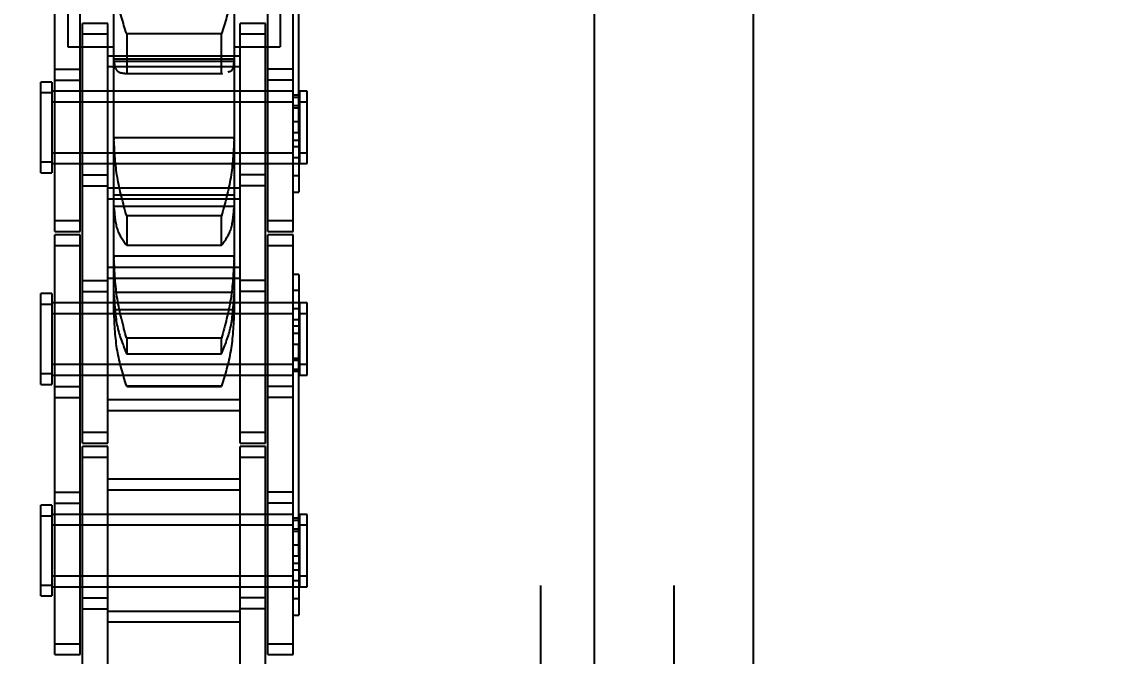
# Model space of a CAD drawing. Header units: metres. Extents: x 0 to 63075, y 0 to 44550.
# Drawn here: x 14014.6 to 14079.6, y 28706.2 to 28744.3 of the extents above; entities that cross this region are included whole.
import ezdxf

# ---------------------------------------------------------------- set-up
doc = ezdxf.new("R2010")
doc.units = ezdxf.units.M
doc.header["$LTSCALE"] = 75
doc.linetypes.add('HIDDEN2', pattern=[4.7625, 3.175, -1.5875])
for name, color, linetype in [('18_COTAS', 7, 'Continuous'), ('SDM', 7, 'Continuous'), ('SL4', 4, 'Continuous'), ('ST1', 7, 'HIDDEN2')]:
    doc.layers.add(name, color=color, linetype=linetype)
doc.styles.add('ROMANS', font='ROMANS.SHX')
doc.dimstyles.new('75___1-75', dxfattribs={"dimscale": 75, "dimtxt": 2.5, "dimasz": 2, "dimexe": 1.5, "dimexo": 1, "dimgap": 0.5, "dimtad": 1, "dimdec": 0, "dimzin": 12, "dimtxsty": 'ROMANS', "dimcen": 0, "dimclrd": 256, "dimclre": 256, "dimclrt": 3, "dimazin": 3, "dimtfac": 1, "dimtdec": 0, "dimtmove": 0, "dimatfit": 0, "dimfxl": 1, "dimlwd": -1, "dimlwe": -1, "dimarcsym": 0})

# ---------------------------------------------------------------- blocks, each defined once
blk = doc.blocks.new('*D27')
at = {"layer": '18_COTAS', "transparency": 16777216}
for p, q in [((12131.24, 27878.333), (12131.24, 30705.371)), ((13913.74, 30509.566), (13913.74, 30705.371)), ((11981.24, 30592.871), (11122.311, 30592.871)), ((13913.74, 30592.871), (12131.24, 30592.871)), ((14063.74, 30592.871), (14213.74, 30592.871))]:
    blk.add_line(p, q, dxfattribs=at)
for points in [[(11981.24, 30617.871), (11981.24, 30567.871), (12131.24, 30592.871)], [(14063.74, 30617.871), (14063.74, 30567.871), (13913.74, 30592.871)]]:
    blk.add_solid(points, dxfattribs=at)
at = {"layer": 'Defpoints', "color": 0, "transparency": 16777216}
for p in [(13913.74, 30592.871), (13913.74, 30434.566), (12131.24, 27803.333)]:
    blk.add_point(p, dxfattribs=at)
at = {"layer": '18_COTAS', "color": 3, "transparency": 16777216, "insert": (11476.776, 30724.121), "char_height": 187.5, "attachment_point": 5, "style": 'ROMANS'}
blk.add_mtext('1782', dxfattribs=at)
blk = doc.blocks.new('A$C429c7d53')
at = {"layer": 'SL4'}
for p, q in [((328.24, 1009.763), (328.24, 2334.738)), ((337.765, 2334.738), (337.765, 1009.763))]:
    blk.add_line(p, q, dxfattribs=at)
at = {"layer": 'ST1'}
for p, q in [((325.002, 2334.738), (325.002, 1009.763)), ((328.24, 1009.763), (328.24, 2334.738)), ((333.002, 2334.738), (333.002, 1009.763)), ((296.625, 1691.794), (296.625, 1652.706)), ((309.375, 1691.794), (309.375, 1652.706)), ((310.489, 1647.536), (310.489, 1660.236)), ((299.395, 1651.776), (299.395, 1657.258)), ((306.605, 1657.258), (306.605, 1651.776)), ((295.843, 1650.711), (295.843, 1657.061)), ((297.363, 1650.711), (297.363, 1657.061)), ((308.637, 1650.711), (308.637, 1657.061)), ((310.157, 1650.711), (310.157, 1657.061)), ((297.515, 1653.456), (297.515, 1654.111)), ((299.035, 1654.111), (297.515, 1654.111)), ((299.035, 1653.456), (299.035, 1654.111)), ((306.965, 1653.456), (306.965, 1654.111)), ((308.485, 1654.111), (306.965, 1654.111)), ((308.485, 1653.456), (308.485, 1654.111)), ((297.515, 1644.361), (297.515, 1653.456)), ((299.035, 1653.456), (297.515, 1653.456)), ((299.035, 1644.361), (299.035, 1653.456)), ((305.843, 1653.48), (300.157, 1653.48)), ((300.157, 1653.48), (300.157, 1651.104)), ((305.843, 1651.104), (305.843, 1653.48)), ((306.965, 1644.361), (306.965, 1653.456)), ((308.485, 1653.456), (306.965, 1653.456)), ((308.485, 1644.361), (308.485, 1653.456)), ((296.625, 1652.706), (299.395, 1652.706)), ((306.605, 1652.706), (309.375, 1652.706)), ((306.965, 1652.151), (299.035, 1652.151)), ((295.843, 1651.366), (297.363, 1651.366)), ((306.965, 1651.496), (299.035, 1651.496)), ((306.605, 1651.964), (299.395, 1651.964)), ((306.605, 1651.814), (299.395, 1651.814)), ((299.395, 1647.231), (299.395, 1651.776)), ((306.605, 1651.776), (306.605, 1647.231)), ((310.157, 1651.366), (308.637, 1651.366)), ((300.099, 1651.102), (305.901, 1651.102)), ((300.157, 1651.104), (305.843, 1651.104)), ((305.843, 1651.104), (305.901, 1651.119)), ((295, 1649.935), (295, 1650.59)), ((295.658, 1650.59), (295, 1650.59)), ((295.658, 1650.59), (295.658, 1649.935)), ((295.843, 1650.711), (297.363, 1650.711)), ((295.843, 1641.616), (295.843, 1650.711)), ((297.363, 1641.616), (297.363, 1650.711)), ((310.157, 1650.711), (308.637, 1650.711)), ((308.637, 1641.616), (308.637, 1650.711)), ((310.157, 1641.616), (310.157, 1650.711)), ((295, 1645.138), (295, 1649.935)), ((295.658, 1649.935), (295, 1649.935)), ((310.157, 1650.036), (295.658, 1650.036)), ((295.658, 1649.935), (295.658, 1645.138)), ((297.363, 1650.036), (295.843, 1650.036)), ((299.035, 1650.036), (297.515, 1650.036)), ((306.965, 1650.036), (299.035, 1650.036)), ((308.485, 1650.036), (306.965, 1650.036)), ((310.157, 1650.036), (308.637, 1650.036)), ((310.489, 1649.81), (310.157, 1649.81)), ((310.526, 1649.667), (310.157, 1649.667)), ((310.526, 1650.036), (310.526, 1649.381)), ((311, 1650.036), (310.526, 1650.036)), ((311, 1649.381), (311, 1650.036)), ((310.157, 1649.381), (295.658, 1649.381)), ((297.363, 1649.381), (295.843, 1649.381)), ((299.035, 1649.381), (297.515, 1649.381)), ((306.965, 1649.381), (299.035, 1649.381)), ((308.485, 1649.381), (306.965, 1649.381)), ((310.157, 1649.381), (308.637, 1649.381)), ((310.489, 1649.155), (310.157, 1649.155)), ((310.526, 1649.012), (310.157, 1649.012)), ((310.526, 1649.381), (310.526, 1645.691)), ((311, 1649.381), (310.526, 1649.381)), ((311, 1645.691), (311, 1649.381)), ((310.489, 1648.191), (310.157, 1648.191)), ((310.489, 1647.536), (310.157, 1647.536)), ((310.489, 1647.536), (310.489, 1643.984)), ((306.605, 1647.231), (299.395, 1647.231)), ((299.395, 1647.115), (299.395, 1647.231)), ((299.395, 1647.231), (299.395, 1647.115)), ((299.395, 1643.047), (299.395, 1647.115)), ((306.605, 1647.231), (306.605, 1647.115)), ((306.605, 1647.115), (306.605, 1647.231)), ((306.605, 1647.115), (306.605, 1643.047)), ((310.489, 1647.084), (310.157, 1647.084)), ((295.658, 1646.346), (310.157, 1646.346)), ((295.843, 1646.346), (297.363, 1646.346)), ((297.515, 1646.346), (299.035, 1646.346)), ((299.035, 1646.346), (306.965, 1646.346)), ((306.965, 1646.346), (308.485, 1646.346)), ((308.637, 1646.346), (310.157, 1646.346)), ((310.157, 1646.715), (310.526, 1646.715)), ((310.526, 1646.346), (311, 1646.346)), ((295, 1645.793), (295.658, 1645.793)), ((295.658, 1645.691), (310.157, 1645.691)), ((295.843, 1645.691), (297.363, 1645.691)), ((297.515, 1645.691), (299.035, 1645.691)), ((299.035, 1645.691), (306.965, 1645.691)), ((306.965, 1645.691), (308.485, 1645.691)), ((308.637, 1645.691), (310.489, 1645.691)), ((310.157, 1646.06), (310.526, 1646.06)), ((310.526, 1645.691), (311, 1645.691)), ((295, 1645.138), (295.658, 1645.138)), ((297.515, 1645.016), (299.035, 1645.016)), ((308.485, 1645.016), (306.965, 1645.016)), ((310.489, 1644.96), (310.157, 1644.96)), ((297.515, 1644.361), (299.035, 1644.361)), ((297.515, 1638.011), (297.515, 1644.361)), ((299.035, 1638.011), (299.035, 1644.361)), ((299.035, 1644.231), (306.965, 1644.231)), ((308.485, 1644.361), (306.965, 1644.361)), ((306.965, 1638.011), (306.965, 1644.361)), ((308.485, 1638.011), (308.485, 1644.361)), ((299.035, 1643.576), (306.965, 1643.576)), ((306.605, 1643.794), (299.395, 1643.794)), ((310.157, 1643.984), (310.489, 1643.984)), ((306.605, 1643.125), (299.395, 1643.125)), ((299.395, 1640.133), (299.395, 1643.047)), ((306.605, 1643.047), (306.605, 1640.133)), ((295.843, 1642.271), (297.363, 1642.271)), ((300.157, 1642.554), (300.157, 1640.791)), ((305.843, 1642.554), (300.157, 1642.554)), ((305.843, 1640.791), (305.843, 1642.554)), ((308.637, 1642.271), (310.157, 1642.271)), ((295.843, 1641.616), (297.363, 1641.616)), ((308.637, 1641.616), (310.157, 1641.616)), ((295.843, 1640.756), (295.843, 1641.411)), ((297.363, 1641.411), (295.843, 1641.411)), ((297.363, 1640.756), (297.363, 1641.411)), ((308.637, 1640.756), (308.637, 1641.411)), ((310.157, 1641.411), (308.637, 1641.411)), ((310.157, 1640.756), (310.157, 1641.411)), ((295.843, 1631.661), (295.843, 1640.756)), ((297.363, 1640.756), (295.843, 1640.756)), ((297.363, 1631.661), (297.363, 1640.756)), ((300.157, 1640.791), (305.843, 1640.791)), ((308.637, 1631.661), (308.637, 1640.756)), ((310.157, 1640.756), (308.637, 1640.756)), ((310.157, 1631.661), (310.157, 1640.756)), ((306.605, 1640.133), (299.395, 1640.133)), ((299.395, 1640.005), (299.395, 1640.133)), ((299.395, 1640.133), (299.395, 1640.005)), ((299.395, 1637.84), (299.395, 1640.005)), ((306.605, 1640.133), (306.605, 1640.005)), ((306.605, 1640.005), (306.605, 1640.133)), ((306.605, 1640.005), (306.605, 1637.84)), ((306.965, 1639.451), (299.035, 1639.451)), ((306.605, 1639.447), (299.395, 1639.447)), ((310.489, 1639.043), (310.157, 1639.043)), ((310.489, 1639.043), (310.489, 1638.067)), ((297.515, 1638.666), (299.035, 1638.666)), ((306.965, 1638.796), (299.035, 1638.796)), ((308.485, 1638.666), (306.965, 1638.666)), ((295, 1637.235), (295, 1637.89)), ((295.658, 1637.89), (295, 1637.89)), ((295.658, 1637.89), (295.658, 1637.235)), ((297.515, 1638.011), (299.035, 1638.011)), ((297.515, 1628.916), (297.515, 1638.011)), ((299.035, 1628.916), (299.035, 1638.011)), ((306.605, 1637.949), (299.395, 1637.949)), ((299.395, 1636.91), (299.395, 1637.84)), ((306.605, 1637.84), (306.605, 1636.91)), ((308.485, 1638.011), (306.965, 1638.011)), ((306.965, 1628.916), (306.965, 1638.011)), ((308.485, 1628.916), (308.485, 1638.011)), ((310.489, 1638.067), (310.157, 1638.067)), ((310.489, 1638.067), (310.489, 1634.836)), ((295, 1632.438), (295, 1637.235)), ((295.658, 1637.235), (295, 1637.235)), ((310.157, 1637.336), (295.658, 1637.336)), ((295.658, 1637.235), (295.658, 1632.438)), ((297.363, 1637.336), (295.843, 1637.336)), ((299.035, 1637.336), (297.515, 1637.336)), ((306.965, 1637.336), (299.035, 1637.336)), ((308.485, 1637.336), (306.965, 1637.336)), ((310.489, 1637.336), (308.637, 1637.336)), ((310.526, 1637.336), (310.526, 1636.681)), ((311, 1637.336), (310.526, 1637.336)), ((311, 1636.681), (311, 1637.336)), ((310.157, 1636.681), (295.658, 1636.681)), ((297.363, 1636.681), (295.843, 1636.681)), ((299.035, 1636.681), (297.515, 1636.681)), ((306.965, 1636.681), (299.035, 1636.681)), ((306.605, 1636.91), (299.395, 1636.91)), ((299.395, 1636.783), (299.395, 1636.91)), ((299.395, 1636.91), (299.395, 1636.783)), ((299.395, 1636.643), (299.395, 1636.783)), ((306.595, 1636.146), (306.605, 1636.643)), ((306.605, 1636.91), (306.605, 1636.783)), ((306.605, 1636.783), (306.605, 1636.91)), ((306.605, 1636.783), (306.605, 1636.643)), ((308.485, 1636.681), (306.965, 1636.681)), ((310.157, 1636.681), (308.637, 1636.681)), ((310.526, 1636.967), (310.157, 1636.967)), ((310.526, 1636.681), (310.526, 1632.991)), ((311, 1636.681), (310.526, 1636.681)), ((311, 1632.991), (311, 1636.681)), ((310.526, 1636.312), (310.157, 1636.312)), ((310.489, 1635.943), (310.157, 1635.943)), ((300.157, 1635.21), (300.157, 1634.272)), ((305.843, 1635.21), (300.157, 1635.21)), ((305.843, 1634.272), (305.843, 1635.21)), ((310.489, 1635.491), (310.157, 1635.491)), ((310.489, 1634.836), (310.157, 1634.836)), ((310.489, 1622.136), (310.489, 1634.836)), ((300.157, 1634.272), (305.843, 1634.272)), ((310.157, 1634.015), (310.526, 1634.015)), ((310.489, 1633.872), (310.157, 1633.872)), ((295.658, 1633.646), (310.157, 1633.646)), ((295.843, 1633.646), (297.363, 1633.646)), ((297.515, 1633.646), (299.035, 1633.646)), ((299.035, 1633.646), (306.965, 1633.646)), ((306.965, 1633.646), (308.485, 1633.646)), ((308.637, 1633.646), (310.157, 1633.646)), ((310.157, 1633.36), (310.526, 1633.36)), ((310.489, 1633.217), (310.157, 1633.217)), ((310.526, 1633.646), (311, 1633.646)), ((295, 1633.093), (295.658, 1633.093)), ((295.658, 1632.991), (310.157, 1632.991)), ((295.843, 1632.991), (297.363, 1632.991)), ((297.515, 1632.991), (299.035, 1632.991)), ((299.035, 1632.991), (306.965, 1632.991)), ((306.965, 1632.991), (308.485, 1632.991)), ((308.637, 1632.991), (310.157, 1632.991)), ((310.526, 1632.991), (311, 1632.991)), ((295, 1632.438), (295.658, 1632.438)), ((295.843, 1632.316), (297.363, 1632.316)), ((305.843, 1632.334), (300.157, 1632.334)), ((300.157, 1632.334), (300.157, 1632.31)), ((300.157, 1632.31), (305.843, 1632.31)), ((305.843, 1632.31), (305.843, 1632.334)), ((310.157, 1632.316), (308.637, 1632.316)), ((295.843, 1631.661), (297.363, 1631.661)), ((295.843, 1625.311), (295.843, 1631.661)), ((297.363, 1625.311), (297.363, 1631.661)), ((299.035, 1631.531), (306.965, 1631.531)), ((310.157, 1631.661), (308.637, 1631.661)), ((308.637, 1625.311), (308.637, 1631.661)), ((310.157, 1625.311), (310.157, 1631.661)), ((299.035, 1630.876), (306.965, 1630.876)), ((297.515, 1629.571), (299.035, 1629.571)), ((306.965, 1629.571), (308.485, 1629.571)), ((297.515, 1628.916), (299.035, 1628.916)), ((297.515, 1628.056), (297.515, 1628.711)), ((299.035, 1628.711), (297.515, 1628.711)), ((299.035, 1628.056), (299.035, 1628.711)), ((306.965, 1628.916), (308.485, 1628.916)), ((306.965, 1628.056), (306.965, 1628.711)), ((308.485, 1628.711), (306.965, 1628.711)), ((308.485, 1628.056), (308.485, 1628.711)), ((297.515, 1618.961), (297.515, 1628.056)), ((299.035, 1628.056), (297.515, 1628.056)), ((299.035, 1618.961), (299.035, 1628.056)), ((306.965, 1618.961), (306.965, 1628.056)), ((308.485, 1628.056), (306.965, 1628.056)), ((308.485, 1618.961), (308.485, 1628.056)), ((306.965, 1626.751), (299.035, 1626.751)), ((306.965, 1626.096), (299.035, 1626.096)), ((295.843, 1625.966), (297.363, 1625.966)), ((310.157, 1625.966), (308.637, 1625.966)), ((295, 1624.535), (295, 1625.19)), ((295.658, 1625.19), (295, 1625.19)), ((295.658, 1625.19), (295.658, 1624.535)), ((295.843, 1625.311), (297.363, 1625.311)), ((295.843, 1616.216), (295.843, 1625.311)), ((297.363, 1616.216), (297.363, 1625.311)), ((310.157, 1625.311), (308.637, 1625.311)), ((308.637, 1616.216), (308.637, 1625.311)), ((310.157, 1616.216), (310.157, 1625.311)), ((295, 1619.738), (295, 1624.535)), ((295.658, 1624.535), (295, 1624.535)), ((310.157, 1624.636), (295.658, 1624.636)), ((295.658, 1624.535), (295.658, 1619.738)), ((297.363, 1624.636), (295.843, 1624.636)), ((299.035, 1624.636), (297.515, 1624.636)), ((306.965, 1624.636), (299.035, 1624.636)), ((308.485, 1624.636), (306.965, 1624.636)), ((310.157, 1624.636), (308.637, 1624.636)), ((310.489, 1624.41), (310.157, 1624.41)), ((310.526, 1624.267), (310.157, 1624.267)), ((310.526, 1624.636), (310.526, 1623.981)), ((311, 1624.636), (310.526, 1624.636)), ((311, 1623.981), (311, 1624.636)), ((310.157, 1623.981), (295.658, 1623.981)), ((297.363, 1623.981), (295.843, 1623.981)), ((299.035, 1623.981), (297.515, 1623.981)), ((306.965, 1623.981), (299.035, 1623.981)), ((308.485, 1623.981), (306.965, 1623.981)), ((310.157, 1623.981), (308.637, 1623.981)), ((310.489, 1623.755), (310.157, 1623.755)), ((310.526, 1623.612), (310.157, 1623.612)), ((310.526, 1623.981), (310.526, 1620.291)), ((311, 1623.981), (310.526, 1623.981)), ((311, 1620.291), (311, 1623.981)), ((310.489, 1622.791), (310.157, 1622.791)), ((310.489, 1622.136), (310.157, 1622.136)), ((310.489, 1622.136), (310.489, 1618.584)), ((310.489, 1621.684), (310.157, 1621.684)), ((295.658, 1620.946), (310.157, 1620.946)), ((295.843, 1620.946), (297.363, 1620.946)), ((297.515, 1620.946), (299.035, 1620.946)), ((299.035, 1620.946), (306.965, 1620.946)), ((306.965, 1620.946), (308.485, 1620.946)), ((308.637, 1620.946), (310.157, 1620.946)), ((310.157, 1621.315), (310.526, 1621.315)), ((310.526, 1620.946), (311, 1620.946)), ((295, 1620.393), (295.658, 1620.393)), ((295.658, 1620.291), (310.157, 1620.291)), ((295.843, 1620.291), (297.363, 1620.291)), ((297.515, 1620.291), (299.035, 1620.291)), ((299.035, 1620.291), (306.965, 1620.291)), ((306.965, 1620.291), (308.485, 1620.291)), ((308.637, 1620.291), (310.489, 1620.291)), ((310.157, 1620.66), (310.526, 1620.66)), ((310.526, 1620.291), (311, 1620.291)), ((295, 1619.738), (295.658, 1619.738)), ((297.515, 1619.616), (299.035, 1619.616)), ((308.485, 1619.616), (306.965, 1619.616)), ((310.489, 1619.56), (310.157, 1619.56)), ((297.515, 1618.961), (299.035, 1618.961)), ((297.515, 1612.611), (297.515, 1618.961)), ((299.035, 1612.611), (299.035, 1618.961)), ((308.485, 1618.961), (306.965, 1618.961)), ((306.965, 1612.611), (306.965, 1618.961)), ((308.485, 1612.611), (308.485, 1618.961)), ((299.035, 1618.831), (306.965, 1618.831)), ((310.157, 1618.584), (310.489, 1618.584)), ((299.035, 1618.176), (306.965, 1618.176)), ((295.843, 1616.871), (297.363, 1616.871)), ((308.637, 1616.871), (310.157, 1616.871)), ((295.843, 1616.216), (297.363, 1616.216)), ((308.637, 1616.216), (310.157, 1616.216))]:
    blk.add_line(p, q, dxfattribs=at)
for points, knots in [([(300.157, 1653.48), (299.941, 1654.157), (299.508, 1655.51), (299.433, 1656.675), (299.395, 1657.258)], [0, 0, 0, 0, 0.500514, 1, 1, 1, 1]), ([(306.605, 1657.258), (306.567, 1656.675), (306.492, 1655.51), (306.059, 1654.157), (305.843, 1653.48)], [0, 0, 0, 0, 0.499479, 1, 1, 1, 1]), ([(299.395, 1651.776), (299.433, 1651.569), (299.508, 1651.155), (299.94, 1651.121), (300.157, 1651.104)], [0, 0, 0, 0, 0.499427, 1, 1, 1, 1]), ([(306.24, 1651.207), (306.298, 1651.217), (306.556, 1651.262), (306.584, 1651.552), (306.605, 1651.776)], [0, 0, 0, 0, 0.226088, 1, 1, 1, 1]), ([(300.157, 1642.554), (299.941, 1643.331), (299.508, 1644.882), (299.433, 1646.372), (299.395, 1647.115)], [0, 0, 0, 0, 0.500529, 1, 1, 1, 1]), ([(306.605, 1647.115), (306.567, 1646.372), (306.492, 1644.882), (306.059, 1643.331), (305.843, 1642.554)], [0, 0, 0, 0, 0.499464, 1, 1, 1, 1]), ([(299.395, 1643.047), (299.433, 1642.581), (299.508, 1641.65), (299.941, 1641.077), (300.157, 1640.791)], [0, 0, 0, 0, 0.49948, 1, 1, 1, 1]), ([(305.843, 1640.791), (306.059, 1641.077), (306.492, 1641.65), (306.567, 1642.581), (306.605, 1643.047)], [0, 0, 0, 0, 0.5005125, 1, 1, 1, 1]), ([(300.157, 1635.21), (299.941, 1635.992), (299.508, 1637.556), (299.433, 1639.189), (299.395, 1640.005)], [0, 0, 0, 0, 0.500152, 1, 1, 1, 1]), ([(306.605, 1640.005), (306.567, 1639.19), (306.492, 1637.557), (306.06, 1635.993), (305.843, 1635.21)], [0, 0, 0, 0, 0.499124, 1, 1, 1, 1]), ([(299.395, 1637.84), (299.433, 1637.173), (299.508, 1635.836), (299.941, 1634.794), (300.157, 1634.272)], [0, 0, 0, 0, 0.499459, 1, 1, 1, 1]), ([(305.843, 1634.272), (306.059, 1634.794), (306.492, 1635.836), (306.567, 1637.173), (306.605, 1637.84)], [0, 0, 0, 0, 0.500534, 1, 1, 1, 1]), ([(300.157, 1632.334), (299.941, 1633.027), (299.508, 1634.414), (299.433, 1635.994), (299.395, 1636.783)], [0, 0, 0, 0, 0.500133, 1, 1, 1, 1]), ([(306.605, 1636.783), (306.567, 1635.995), (306.492, 1634.415), (306.06, 1633.028), (305.843, 1632.334)], [0, 0, 0, 0, 0.499098, 1, 1, 1, 1])]:
    blk.add_open_spline(points, degree=3, knots=knots, dxfattribs=at)

msp = doc.modelspace()

# ---------------------------------------------------------------- block references
at = {"layer": 'SDM'}
msp.add_blockref('A$C429c7d53', (13720.74, 27090.066), dxfattribs=at)

# ---------------------------------------------------------------- dimensions: what is measured, and where the dimension line sits
at = {"layer": '18_COTAS'}
dim = msp.add_linear_dim(base=(13913.739964506, 30592.871167243), p1=(12131.239964508, 27803.333456501), p2=(13913.739964506, 30434.565956577), dimstyle='75___1-75', dxfattribs=at)
dim.commit()
dim.dimension.update_dxf_attribs({"geometry": '*D27', "text_midpoint": (11476.775678793, 30592.871167243), "dimtype": 160})

doc.saveas('drawing.dxf')
